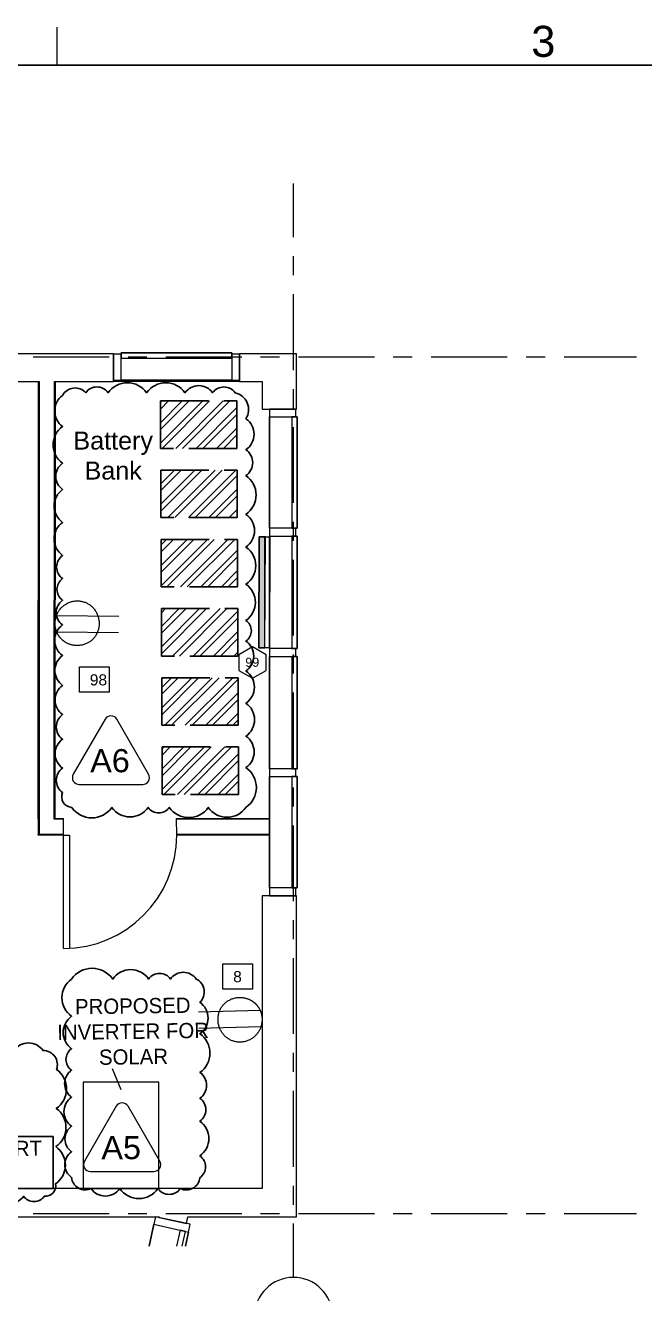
# Model space of a CAD drawing. Header units: inches. Extents: x 0.9 to 36.3, y 0.7 to 23.3.
# Drawn here: x 13.42 to 17.5, y 14.9 to 23.25 of the extents above; entities that cross this region are included whole.
import ezdxf

# ---------------------------------------------------------------- set-up
doc = ezdxf.new("R2010")
doc.units = ezdxf.units.IN
doc.linetypes.add('CENTER', pattern=[50.8, 31.75, -6.35, 6.35, -6.35])
doc.linetypes.add('DASHED2', pattern=[0.375, 0.25, -0.125])
for name, color, linetype in [('Clouds', 250, 'Continuous'), ('Legends', 250, 'Continuous'), ('PDF_Text', 7, 'Continuous')]:
    doc.layers.add(name, color=color, linetype=linetype)
for name, color, linetype, lineweight, true_color in [('Doors', 7, 'Continuous', 5, 0xf2db9c), ('Lights', 7, 'Continuous', 15, 0xff0a0a), ('Numbering Lights', 1, 'Continuous', 15, 0xff0000), ('PDF_Geometry', 7, 'Continuous', 9, 0x777777), ('SOLAR PANEL', 7, 'Continuous', 15, 0x2c31a6)]:
    doc.layers.add(name, color=color, linetype=linetype, lineweight=lineweight, true_color=true_color)
doc.layers.add('IOT', color=7, linetype='Continuous', true_color=0x462a61)
doc.layers.add('Numbering receptecles', color=170, linetype='Continuous', lineweight=15)
doc.layers.add('Receptacles', color=170, linetype='Continuous', lineweight=15)
doc.styles.add('PDF GillSansMTCondensed', font='arial.ttf')
doc.styles.get("Standard").update_dxf_attribs({"font": 'arial.ttf'})

msp = doc.modelspace()

# ---------------------------------------------------------------- hatches: boundary and pattern name
at = {"layer": 'Legends', "ltscale": 0.01, "transparency": 33554559}
h = msp.add_hatch(dxfattribs=at)
h.set_pattern_fill('ANSI32', color=256, scale=0.01)
h.paths.add_polyline_path([(14.8107, 20.7813), (14.3065, 20.7813), (14.3065, 20.4688), (14.8107, 20.4688)])
h.paths.add_polyline_path([(14.8127, 20.3255), (14.3086, 20.3255), (14.3086, 20.0131), (14.8127, 20.0131)])
h.paths.add_polyline_path([(14.8148, 19.8698), (14.3106, 19.8698), (14.3106, 19.5573), (14.8148, 19.5573)])
h.paths.add_polyline_path([(14.8168, 19.414), (14.3126, 19.414), (14.3126, 19.1016), (14.8168, 19.1016)])
h.paths.add_polyline_path([(14.8189, 18.9583), (14.3147, 18.9583), (14.3147, 18.6458), (14.8189, 18.6458)])
h.paths.add_polyline_path([(14.8209, 18.5025), (14.3167, 18.5025), (14.3167, 18.1901), (14.8209, 18.1901)])
h.paths.add_polyline_path([(13.6979, 20.1991), (14.2816, 20.1991), (14.2816, 20.6408), (13.6979, 20.6408)], flags=9)
h.paths.add_polyline_path([(13.8222, 18.888), (13.9166, 18.888), (13.9166, 19.0003), (13.8222, 19.0003)], flags=9)
h.paths.add_polyline_path([(14.8501, 19.0145), (14.9267, 19.0145), (14.9267, 19.1057), (14.8501, 19.1057)], flags=9)

# ---------------------------------------------------------------- linework, layer by layer
at = {"layer": 'Clouds', "linetype": 'Continuous'}
for points in [[(14.8701, 18.1044, 0.520567), (14.8701, 18.3664, 0.520567), (14.8701, 18.5736, 0.520567), (14.8701, 18.7912, 0.520567), (14.8701, 19.0031, 0.520567), (14.8701, 19.2003, 0.520567), (14.8701, 19.336, 0.520567), (14.8701, 19.5737, 0.520567), (14.8701, 19.8193, 0.520567), (14.8701, 20.0344, 0.520567), (14.8701, 20.2897, 0.520567), (14.8701, 20.4602, 0.520567), (14.8701, 20.6641, 0.520567), (14.7983, 20.8351, 0.520567), (14.6505, 20.8351, 0.520567), (14.4682, 20.8351, 0.520567), (14.2156, 20.8351, 0.520567), (13.9619, 20.8351, 0.520567), (13.8138, 20.8351, 0.520567), (13.6619, 20.8183, 0.520567), (13.6619, 20.6132, 0.520567), (13.6619, 20.3714, 0.520567), (13.6619, 20.1982, 0.520567), (13.6619, 19.9814, 0.520567), (13.6619, 19.7641, 0.520567), (13.6619, 19.6112, 0.520567), (13.6619, 19.4686, 0.520567), (13.6619, 19.3062, 0.520567), (13.6619, 19.1055, 0.520567), (13.6619, 18.9083, 0.520567), (13.6619, 18.7155, 0.520567), (13.6619, 18.554, 0.520567), (13.6619, 18.3636, 0.520567), (13.6619, 18.2027, 0.520567), (13.722, 18.1044, 0.520567), (13.9863, 18.1044, 0.520567), (14.2256, 18.1044, 0.520567), (14.3647, 18.1044, 0.520567), (14.6213, 18.1044, 0.520567)], [(13.7208, 16.9746, 0.520567), (13.7208, 16.729, 0.520567), (13.7208, 16.5159, 0.520567), (13.7208, 16.3739, 0.520567), (13.7208, 16.197, 0.520567), (13.7208, 16.0049, 0.520567), (13.7208, 15.8372, 0.520567), (13.7208, 15.6677, 0.520567), (13.8489, 15.5944, 0.520567), (14.0387, 15.5944, 0.520567), (14.2903, 15.5944, 0.520567), (14.437, 15.5944, 0.520567), (14.5662, 15.6662, 0.520567), (14.5662, 15.8096, 0.520567), (14.5662, 16.038, 0.520567), (14.5662, 16.1896, 0.520567), (14.5662, 16.3591, 0.520567), (14.5662, 16.6143, 0.520567), (14.5662, 16.8213, 0.520567), (14.5428, 16.9746, 0.520567), (14.372, 16.9746, 0.520567), (14.2288, 16.9746, 0.520567), (13.9917, 16.9746, 0.520567)], [(12.5368, 16.5034, 0.520567), (12.5345, 16.2541, 0.520567), (12.5324, 16.018, 0.520567), (12.5308, 15.8502, 0.520567), (12.5288, 15.6262, 0.520567), (12.6985, 15.5444, 0.520567), (12.956, 15.5444, 0.520567), (13.2176, 15.5444, 0.520567), (13.4053, 15.5444, 0.520567), (13.541, 15.5444, 0.520567), (13.615, 15.6265, 0.520567), (13.6173, 15.8707, 0.520567), (13.6196, 16.122, 0.520567), (13.6219, 16.3789, 0.520567), (13.5336, 16.5034, 0.520567), (13.341, 16.5034, 0.520567), (13.0806, 16.5034, 0.520567), (12.8286, 16.5034, 0.520567), (12.6209, 16.5034, 0.520567)]]:
    msp.add_lwpolyline(points, format="xyb", close=True, dxfattribs=at)
at = {"layer": 'Clouds', "linetype": 'ByBlock', "lineweight": 0}
for points in [[(13.9411, 18.685), (13.732, 18.3229, 0.57735), (13.7711, 18.2552), (14.1893, 18.2552, 0.57735), (14.2284, 18.3229), (14.0193, 18.685, 0.57735)], [(14.0148, 16.1369), (13.8057, 15.7748, 0.57735), (13.8448, 15.7071), (14.2629, 15.7071, 0.57735), (14.302, 15.7748), (14.093, 16.1369, 0.57735)]]:
    msp.add_lwpolyline(points, format="xyb", close=True, dxfattribs=at)
at = {"layer": 'Doors', "linetype": 'ByBlock'}
for p, q in [((13.6668, 17.9221), (13.7068, 17.9221)), ((13.6668, 17.1754), (13.6668, 17.9221)), ((13.7068, 17.9221), (13.7068, 17.1754))]:
    msp.add_line(p, q, dxfattribs=at)
msp.add_arc((13.6668, 17.9221), 0.7466, 270.11084, 0, dxfattribs=at)
at = {"layer": 'IOT', "linetype": 'Continuous', "ltscale": 6}
msp.add_lwpolyline([(12.5795, 15.9366), (13.5993, 15.9366), (13.5993, 15.5944), (12.5795, 15.5944)], close=True, dxfattribs=at)
at = {"layer": 'Legends', "linetype": 'CENTER', "ltscale": 0.01}
for points in [[(14.3065, 20.7813), (14.8107, 20.7813), (14.8107, 20.4688), (14.3065, 20.4688)], [(14.3086, 20.3255), (14.8127, 20.3255), (14.8127, 20.0131), (14.3086, 20.0131)], [(14.3106, 19.8698), (14.8148, 19.8698), (14.8148, 19.5573), (14.3106, 19.5573)], [(14.3126, 19.414), (14.8168, 19.414), (14.8168, 19.1016), (14.3126, 19.1016)], [(14.3147, 18.9583), (14.8189, 18.9583), (14.8189, 18.6458), (14.3147, 18.6458)], [(14.3167, 18.5025), (14.8209, 18.5025), (14.8209, 18.1901), (14.3167, 18.1901)]]:
    msp.add_lwpolyline(points, close=True, dxfattribs=at)
at = {"layer": 'Lights', "linetype": 'ByBlock'}
msp.add_line((14.9932, 19.1547), (14.9932, 19.8872), dxfattribs=at)
for points in [[(15.0277, 19.8869), (15.0244, 19.1549), (14.9544, 19.1552), (14.9577, 19.8872)], [(14.9944, 19.155), (14.9977, 19.887), (14.9577, 19.8872), (14.9544, 19.1552)]]:
    msp.add_lwpolyline(points, close=True, dxfattribs=at)
msp.add_lwpolyline([(14.9944, 19.155), (14.9977, 19.887)], dxfattribs=at)
at = {"layer": 'Lights', "linetype": 'ByBlock', "transparency": 33554559}
msp.add_solid([(14.9944, 19.155), (14.9977, 19.887), (14.9544, 19.1552), (14.9577, 19.8872)], dxfattribs=at)
at = {"layer": 'Numbering Lights', "linetype": 'ByBlock', "ltscale": 0.001}
msp.add_lwpolyline([(14.9131, 19.1617), (14.8237, 19.1101), (14.8237, 19.0069), (14.9131, 18.9553), (15.0025, 19.0069), (15.0025, 19.1101)], close=True, dxfattribs=at)
at = {"layer": 'Numbering receptecles', "linetype": 'ByBlock', "ltscale": 0.001}
for points in [[(13.7731, 19.03), (13.9691, 19.03), (13.9691, 18.8628), (13.7731, 18.8628)], [(14.7177, 17.0754), (14.9137, 17.0754), (14.9137, 16.9082), (14.7177, 16.9082)]]:
    msp.add_lwpolyline(points, close=True, dxfattribs=at)
at = {"layer": 'PDF_Geometry', "linetype": 'ByBlock'}
for p, q in [((13.9961, 21.0925), (10.0996, 21.0925)), ((13.9961, 20.9091), (13.9961, 21.0925)), ((13.5014, 18.0269), (13.5033, 20.9092)), ((13.5066, 20.9092), (13.5048, 18.0269)), ((13.5048, 18.0269), (13.5066, 20.9092)), ((13.5083, 20.9092), (13.5064, 18.0269)), ((13.5083, 20.9092), (13.5064, 18.0269)), ((13.6064, 18.027), (13.6083, 20.9092)), ((13.6064, 18.027), (13.6083, 20.9092)), ((13.6099, 20.9092), (13.6081, 18.0287)), ((13.6081, 18.0287), (13.6099, 20.9092)), ((13.6083, 20.9091), (13.9961, 20.9091)), ((13.6133, 20.9092), (13.6114, 18.032)), ((13.5014, 18.0269), (13.5015, 17.9269)), ((13.6667, 18.0271), (13.6064, 18.027)), ((13.6667, 18.0271), (13.6064, 18.027)), ((13.6081, 18.0287), (13.6667, 18.0287)), ((13.6114, 18.032), (13.6667, 18.0321)), ((13.6667, 18.0287), (13.6114, 18.0287)), ((14.4133, 18.0327), (15.0261, 18.0333)), ((14.9725, 18.0299), (14.4133, 18.0294)), ((14.4133, 18.0294), (15.0261, 18.0299)), ((15.0261, 18.0283), (14.4133, 18.0277)), ((14.9725, 18.0282), (14.4133, 18.0277)), ((13.6668, 17.9221), (13.5014, 17.9219)), ((13.5015, 17.9236), (13.5015, 17.9253)), ((13.5015, 17.9219), (13.5015, 17.9236)), ((13.5048, 17.9253), (13.6668, 17.9254)), ((13.6668, 17.9254), (13.5048, 17.9253)), ((13.5064, 17.9269), (13.6668, 17.9271)), ((13.5064, 17.9269), (13.6668, 17.9271)), ((14.4134, 17.9277), (15.0261, 17.9283)), ((14.9726, 17.9249), (14.4134, 17.9244)), ((14.4134, 17.9244), (15.0261, 17.9249)), ((15.0261, 17.9233), (14.4134, 17.9227)), ((14.9726, 17.9232), (14.4134, 17.9227)), ((15.2027, 17.5226), (14.9761, 17.5226)), ((14.9761, 17.5226), (14.9761, 15.5944)), ((15.2027, 15.5944), (15.2027, 17.5226)), ((14.3394, 15.5944), (10.3096, 15.5944)), ((14.9761, 15.5944), (14.3394, 15.5944)), ((15.2027, 15.4094), (15.2027, 15.5944)), ((10.3096, 15.4094), (14.2978, 15.4094)), ((14.2744, 15.4094), (14.2628, 15.3594)), ((14.5027, 15.3594), (14.2744, 15.4094)), ((14.2978, 15.4094), (14.2978, 15.4044)), ((14.2978, 15.4044), (14.4777, 15.3644)), ((14.4777, 15.3644), (14.4877, 15.4094)), ((14.4877, 15.4094), (15.2027, 15.4094)), ((14.2311, 15.216), (14.2628, 15.3594)), ((14.2628, 15.3594), (14.2311, 15.216)), ((14.2628, 15.3594), (14.4911, 15.3077)), ((14.4361, 15.321), (14.4127, 15.216)), ((14.4711, 15.3127), (14.4361, 15.321)), ((14.4494, 15.216), (14.4711, 15.3127)), ((14.4711, 15.216), (14.4911, 15.3077)), ((14.4911, 15.3077), (14.4711, 15.216)), ((14.4911, 15.3077), (14.5027, 15.3594))]:
    msp.add_line(p, q, dxfattribs=at)
at = {"layer": 'PDF_Geometry', "linetype": 'CENTER', "ltscale": 0.01}
for p, q in [((13.5048, 18.0269), (13.5048, 17.9253)), ((13.5064, 18.0269), (13.5064, 17.9269)), ((13.6668, 17.9221), (13.6667, 18.0321)), ((14.4134, 17.9227), (14.4133, 18.0327))]:
    msp.add_line(p, q, dxfattribs=at)
at = {"layer": 'PDF_Geometry', "linetype": 'ByBlock'}
for points in [[(13.6261, 22.9924), (13.6261, 23.2424)], [(15.1827, 21.8591), (15.1827, 22.2141)], [(15.1827, 21.6091), (15.1827, 21.7341)], [(15.1827, 20.9841), (15.1827, 21.4841)], [(13.4678, 21.0725), (13.9678, 21.0725)], [(13.9961, 21.0891), (13.9961, 21.0925), (14.0478, 21.0925)], [(14.0928, 21.0725), (14.2178, 21.0725)], [(14.3427, 21.0725), (14.8427, 21.0725)], [(14.7761, 21.0925), (14.8277, 21.0925), (14.8277, 21.0891)], [(14.9661, 21.0725), (15.0911, 21.0725)], [(15.216, 21.0725), (15.716, 21.0725)], [(15.841, 21.0725), (15.966, 21.0725)], [(16.091, 21.0725), (16.591, 21.0725)], [(16.716, 21.0725), (16.841, 21.0725)], [(16.966, 21.0725), (17.4426, 21.0725)], [(12.9345, 20.9091), (13.5083, 20.9091)], [(14.8277, 20.9175), (14.8277, 20.9091), (13.9961, 20.9091), (13.9961, 20.9175)], [(15.1827, 20.7342), (15.1827, 20.8592)], [(15.0261, 19.9425), (15.0261, 20.6758), (15.0261, 19.9425)], [(15.0261, 19.9425), (15.0261, 20.6758), (15.0261, 19.9425)], [(15.2077, 20.6758), (15.2077, 19.9425), (15.2077, 20.6758)], [(15.2077, 20.6758), (15.2077, 19.9425), (15.2077, 20.6758)], [(15.1827, 20.1108), (15.1827, 20.6092)], [(15.1827, 19.8609), (15.1827, 19.9859)], [(15.0261, 19.1509), (15.0261, 19.8909), (15.0261, 19.1509)], [(15.0261, 19.1509), (15.0261, 19.8909), (15.0261, 19.1509)], [(15.2077, 19.8909), (15.2077, 19.1509), (15.2077, 19.8909)], [(15.2077, 19.8909), (15.2077, 19.1509), (15.2077, 19.8909)], [(15.1827, 19.2359), (15.1827, 19.7359)], [(15.0261, 18.3593), (15.0261, 19.0992), (15.0261, 18.3593)], [(15.0261, 18.3593), (15.0261, 19.0992), (15.0261, 18.3593)], [(15.1827, 18.9859), (15.1827, 19.1109)], [(15.2077, 19.0992), (15.2077, 18.3593), (15.2077, 19.0992)], [(15.2077, 19.0992), (15.2077, 18.3593), (15.2077, 19.0992)], [(15.1827, 18.3609), (15.1827, 18.8609)], [(15.0261, 17.5743), (15.0261, 18.3076), (15.0261, 17.5743)], [(15.0261, 17.5743), (15.0261, 18.3076), (15.0261, 17.5743)], [(15.2077, 18.3076), (15.2077, 17.5743), (15.2077, 18.3076)], [(15.2077, 18.3076), (15.2077, 17.5743), (15.2077, 18.3076)], [(15.1827, 18.1109), (15.1827, 18.2359)], [(13.5048, 18.0269), (13.5048, 18.0269)], [(15.1827, 17.4876), (15.1827, 17.9859)], [(13.5015, 17.9253), (13.5015, 17.9269), (13.5015, 17.9253)], [(15.1827, 17.2376), (15.1827, 17.3626)], [(15.1827, 16.6127), (15.1827, 17.1126)], [(15.1827, 16.3627), (15.1827, 16.4877)], [(15.1827, 15.7377), (15.1827, 16.2377)], [(15.1827, 15.4877), (15.1827, 15.6127)], [(13.4678, 15.431), (13.9678, 15.431)], [(14.0928, 15.431), (14.2178, 15.431)], [(14.3427, 15.431), (14.8427, 15.431)], [(14.9661, 15.431), (15.0911, 15.431)], [(15.216, 15.431), (15.716, 15.431)], [(15.841, 15.431), (15.966, 15.431)], [(16.091, 15.431), (16.591, 15.431)], [(16.716, 15.431), (16.841, 15.431)], [(16.966, 15.431), (17.4426, 15.431)], [(15.1827, 15.0077), (15.1827, 15.3644)]]:
    msp.add_lwpolyline(points, dxfattribs=at)
for points in [[(32.3645, 1.0083), (1.135, 1.0083), (32.3645, 1.0083), (32.3645, 22.9929), (1.135, 22.9929), (32.3645, 22.9929)], [(14.0478, 21.0891), (13.9961, 21.0891), (13.9961, 20.9175), (14.0478, 20.9175)], [(14.7761, 21.0991), (14.0478, 21.0991), (14.7761, 21.0991), (14.7761, 21.0891)], [(14.0478, 21.0991), (14.0478, 21.0891)], [(14.7761, 21.0891), (14.7761, 21.0991), (14.0478, 21.0991), (14.7761, 21.0991)], [(14.0478, 21.0991), (14.0478, 21.0891)], [(14.7761, 21.0991), (14.0478, 21.0991), (14.0478, 21.0625), (14.7761, 21.0625)], [(14.8277, 21.0891), (14.7761, 21.0891), (14.7761, 20.9175), (14.8277, 20.9175)], [(14.8277, 20.9091), (14.9761, 20.9091), (14.9761, 20.7275), (15.2027, 20.7275), (15.2027, 21.0925), (14.9761, 21.0925), (14.8277, 21.0925)], [(14.0478, 20.9175), (14.7761, 20.9175)], [(14.0478, 20.9175), (14.7761, 20.9175)], [(15.0261, 20.7275), (15.0261, 20.6758), (15.1977, 20.6758), (15.1977, 20.7275)], [(15.1727, 20.6758), (15.1727, 19.9425), (15.2077, 19.9425), (15.2077, 20.6758)], [(15.1977, 20.6758), (15.2077, 20.6758)], [(15.1977, 20.6758), (15.2077, 20.6758)], [(15.0261, 19.9425), (15.0261, 19.8909), (15.1977, 19.8909), (15.1977, 19.9425)], [(15.1727, 19.8909), (15.1727, 19.1509), (15.2077, 19.1509), (15.2077, 19.8909)], [(15.1977, 19.9425), (15.2077, 19.9425)], [(15.1977, 19.9425), (15.2077, 19.9425)], [(15.1977, 19.8909), (15.2077, 19.8909)], [(15.1977, 19.8909), (15.2077, 19.8909)], [(15.0261, 19.1509), (15.0261, 19.0992), (15.1977, 19.0992), (15.1977, 19.1509)], [(15.1977, 19.1509), (15.2077, 19.1509)], [(15.1977, 19.1509), (15.2077, 19.1509)], [(15.1727, 19.0992), (15.1727, 18.3593), (15.2077, 18.3593), (15.2077, 19.0992)], [(15.1977, 19.0992), (15.2077, 19.0992)], [(15.1977, 19.0992), (15.2077, 19.0992)], [(15.0261, 18.3593), (15.0261, 18.3076), (15.1977, 18.3076), (15.1977, 18.3593)], [(15.1727, 18.3076), (15.1727, 17.5743), (15.2077, 17.5743), (15.2077, 18.3076)], [(15.1977, 18.3593), (15.2077, 18.3593)], [(15.1977, 18.3593), (15.2077, 18.3593)], [(15.1977, 18.3076), (15.2077, 18.3076)], [(15.1977, 18.3076), (15.2077, 18.3076)], [(15.0261, 17.5743), (15.0261, 17.5226), (15.1977, 17.5226), (15.1977, 17.5743)], [(15.1977, 17.5743), (15.2077, 17.5743)], [(15.1977, 17.5743), (15.2077, 17.5743)]]:
    msp.add_lwpolyline(points, close=True, dxfattribs=at)
msp.add_lwpolyline([(15.1827, 15.0094, 0.416667), (14.9277, 14.7544, 0.415306), (15.1827, 14.4977, 0.413961), (15.4394, 14.7544, 0.415306)], format="xyb", close=True, dxfattribs=at)
at = {"layer": 'Receptacles', "linetype": 'ByBlock'}
for points in [[(14.0313, 19.3627), (13.621, 19.3666)], [(14.0303, 19.2549), (13.6235, 19.2588)], [(14.5562, 16.7595), (14.9629, 16.7694)], [(14.5588, 16.6518), (14.9689, 16.6617)]]:
    msp.add_lwpolyline(points, dxfattribs=at)
for points in [[(13.6122, 19.3169), (13.6116, 19.2779), (13.6261, 19.2416), (13.6535, 19.2137), (13.6809, 19.1858), (13.7169, 19.1706), (13.7559, 19.1705), (13.8388, 19.1697), (13.9016, 19.2313), (13.9024, 19.3142), (13.9031, 19.3971), (13.8416, 19.464), (13.7587, 19.4648), (13.68, 19.4655), (13.613, 19.3998), (13.6122, 19.3169)], [(14.9761, 16.7116), (14.9754, 16.7507), (14.9597, 16.7865), (14.9314, 16.8134), (14.9031, 16.8404), (14.8666, 16.8543), (14.8275, 16.8532), (14.7447, 16.8512), (14.684, 16.7875), (14.686, 16.7046), (14.688, 16.6218), (14.7518, 16.557), (14.8346, 16.559), (14.9134, 16.5609), (14.9781, 16.6288), (14.9761, 16.7116)]]:
    msp.add_rational_spline(points, [1, 0.948448710105, 0.948448710105, 1, 0.948448710105, 0.948448710105, 1, 1, 1, 1, 1, 1, 1, 1, 1, 1], degree=3, knots=[0, 0, 0, 0, 0.79168, 0.79168, 0.79168, 1.583359, 1.583359, 1.583359, 2.583359, 2.583359, 2.583359, 3.583359, 3.583359, 3.583359, 4.583359, 4.583359, 4.583359, 4.583359], dxfattribs=at)
at = {"layer": 'SOLAR PANEL', "ltscale": 6}
msp.add_line((14.0468, 16.2451), (13.9906, 16.3822), dxfattribs=at)
at = {"layer": 'SOLAR PANEL', "linetype": 'DASHED2', "ltscale": 6}
for p, q in [((14.2964, 16.2944), (13.7964, 16.2944)), ((13.7964, 16.2944), (13.7964, 15.5944)), ((14.2964, 15.5944), (14.2964, 16.2944)), ((13.7964, 15.5944), (14.2964, 15.5944))]:
    msp.add_line(p, q, dxfattribs=at)

# ---------------------------------------------------------------- texts
at = {"layer": 'Clouds', "transparency": 33554687}
for s, p in [('A6', (13.8438, 18.3362)), ('A5', (13.9175, 15.7881))]:
    msp.add_text(s, height=0.15247, dxfattribs=at).set_placement(p)
at = {"layer": 'IOT', "linetype": 'CENTER', "ltscale": 0.01, "insert": (12.5342, 15.897), "char_height": 0.100399, "attachment_point": 1, "rotation": 0.826}
msp.add_mtext_dynamic_manual_height_columns('\\pxqc;{\\Fgdt|c0;IOT & SMART\\PMETER}', width=1.123929, gutter_width=0.502, heights=[0], dxfattribs=at)
at = {"layer": 'Legends', "ltscale": 0.01, "insert": (13.7375, 20.5798), "char_height": 0.118508, "attachment_point": 1}
msp.add_mtext_dynamic_manual_height_columns('\\pxqc;Battery Bank', width=0.515164, gutter_width=0.5925, heights=[0], dxfattribs=at)
at = {"layer": 'Numbering Lights', "linetype": 'ByBlock', "ltscale": 0.001}
msp.add_text('99', height=0.05956, dxfattribs=at).set_placement((14.8653, 19.0307))
at = {"layer": 'Numbering receptecles', "linetype": 'ByBlock', "ltscale": 0.001}
for s, p in [('98', (13.8409, 18.908)), ('8', (14.7856, 16.9534))]:
    msp.add_text(s, height=0.0733, dxfattribs=at).set_placement(p)
at = {"layer": 'PDF_Text', "linetype": 'ByBlock', "insert": (16.75, 23.148), "char_height": 0.2043, "attachment_point": 4, "style": 'PDF GillSansMTCondensed'}
msp.add_mtext('3', dxfattribs=at)
at = {"layer": 'SOLAR PANEL', "linetype": 'CENTER', "ltscale": 0.01, "insert": (13.6099, 16.8401), "char_height": 0.100399, "attachment_point": 1, "rotation": 0.826}
msp.add_mtext_dynamic_manual_height_columns('\\pxqc;{\\Fgdt|c0;PROPOSED INVERTER FOR SOLAR}', width=1.026754, gutter_width=0.502, heights=[0], dxfattribs=at)

doc.saveas('drawing.dxf')
